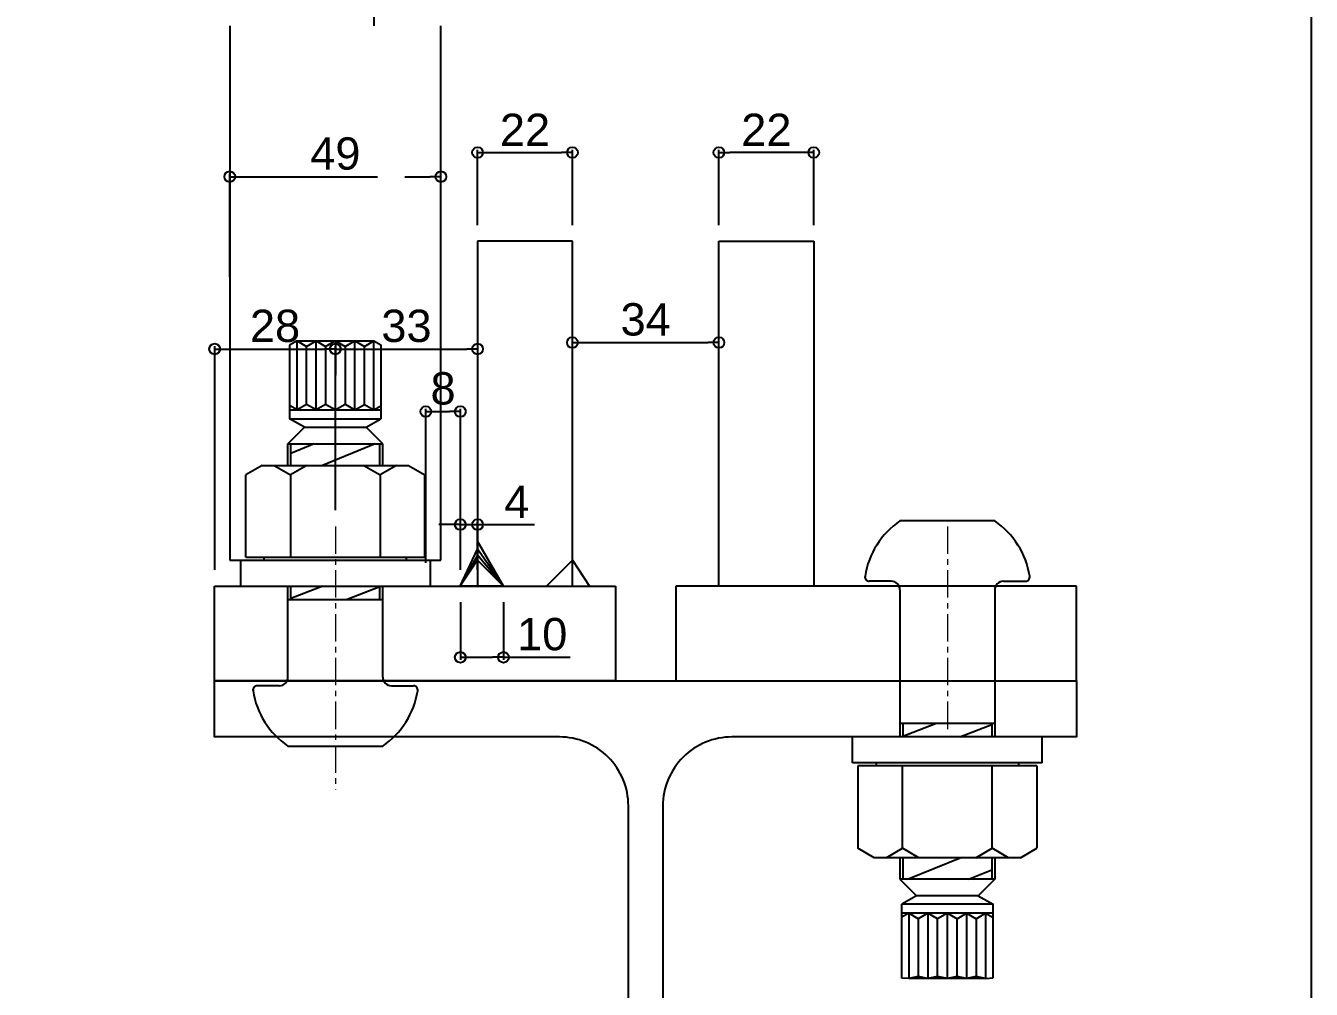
# Model space of a CAD drawing. Header units: millimetres. Extents: x -2880 to 3894, y -2977 to 4857.
# Drawn here: x -2092.6 to -1794.3, y 1977.6 to 2201.2 of the extents above; entities that cross this region are included whole.
import ezdxf

# ---------------------------------------------------------------- set-up
doc = ezdxf.new("R2010")
doc.units = ezdxf.units.MM
doc.header["$MEASUREMENT"] = 0
doc.linetypes.add('CENTER', pattern=[50.8, 31.75, -6.35, 6.35, -6.35])
for name, color, linetype in [('01', 7, 'Continuous'), ('_0-2_3', 7, 'Continuous'), ('_1-0_', 7, 'Continuous'), ('gauge', 1, 'Continuous'), ('KB', 7, 'Continuous')]:
    doc.layers.add(name, color=color, linetype=linetype)
doc.layers.add('中心線', color=4, linetype='CENTER', lineweight=13)
doc.styles.get("Standard").update_dxf_attribs({"font": 'arial.ttf'})
doc.dimstyles.new('コピー ～ 一般寸法', dxfattribs={"dimscale": 0.5, "dimtxt": 15, "dimasz": 5, "dimexe": 1.25, "dimexo": 7.5, "dimgap": 3, "dimtad": 1, "dimdec": 1, "dimdsep": 46, "dimtxsty": 'Standard', "dimblk": 'ORIGIN', "dimcen": 0, "dimclrd": 256, "dimclre": 256, "dimclrt": 256, "dimadec": 0, "dimazin": 0, "dimtfac": 1, "dimtdec": 1, "dimtmove": 0, "dimatfit": 3, "dimfxl": 0, "dimarcsym": 0})

# ---------------------------------------------------------------- blocks, each defined once
blk = doc.blocks.new('_Origin')
at = {"color": 0, "linetype": 'ByBlock', "lineweight": -2}
blk.add_line((0, 0), (-1, 0), dxfattribs=at)
blk.add_circle((0, 0), 0.5, dxfattribs=at)
blk = doc.blocks.new('*D312')
at = {"layer": 'Defpoints', "color": 0}
for p in [(-1965.76, 2171.77), (-1987.76, 2151.18), (-1965.76, 2151.18)]:
    blk.add_point(p, dxfattribs=at)
at = {"layer": 'KB', "lineweight": -2}
for p, q in [((-1987.76, 2154.93), (-1987.76, 2172.39)), ((-1985.26, 2171.77), (-1968.26, 2171.77)), ((-1965.76, 2154.93), (-1965.76, 2172.39))]:
    blk.add_line(p, q, dxfattribs=at)
at = {"layer": 'KB', "lineweight": -2, "xscale": 2.5, "yscale": 2.5, "zscale": 2.5, "rotation": 180}
blk.add_blockref('_Origin', (-1987.76, 2171.77), dxfattribs=at)
at = {"layer": 'KB', "lineweight": -2, "xscale": 2.5, "yscale": 2.5, "zscale": 2.5}
blk.add_blockref('_Origin', (-1965.76, 2171.77), dxfattribs=at)
at = {"layer": 'KB', "insert": (-1976.76, 2177.03), "char_height": 7.5, "attachment_point": 5}
blk.add_mtext('22', dxfattribs=at)
blk = doc.blocks.new('*D313')
at = {"layer": 'Defpoints', "color": 0}
for p in [(-1991.76, 2071.18), (-1981.76, 2071.18), (-1981.76, 2054.66)]:
    blk.add_point(p, dxfattribs=at)
at = {"layer": 'gauge', "lineweight": -2}
for p, q in [((-1991.76, 2067.43), (-1991.76, 2054.04)), ((-1981.76, 2067.43), (-1981.76, 2054.04)), ((-1989.26, 2054.66), (-1984.26, 2054.66)), ((-1981.76, 2054.66), (-1966.26, 2054.66))]:
    blk.add_line(p, q, dxfattribs=at)
at = {"layer": 'gauge', "lineweight": -2, "xscale": 2.5, "yscale": 2.5, "zscale": 2.5, "rotation": 180}
blk.add_blockref('_Origin', (-1991.76, 2054.66), dxfattribs=at)
at = {"layer": 'gauge', "lineweight": -2, "xscale": 2.5, "yscale": 2.5, "zscale": 2.5}
blk.add_blockref('_Origin', (-1981.76, 2054.66), dxfattribs=at)
at = {"layer": 'gauge', "insert": (-1972.76, 2059.99), "char_height": 7.5, "attachment_point": 5}
blk.add_mtext('10', dxfattribs=at)
blk = doc.blocks.new('*D86')
at = {"layer": 'Defpoints', "color": 0}
for p in [(-2020.76, 2126.18), (-2020.76, 2086.3), (-2048.76, 2071.18)]:
    blk.add_point(p, dxfattribs=at)
at = {"layer": 'gauge', "lineweight": -2}
for p, q in [((-2048.76, 2074.93), (-2048.76, 2126.81)), ((-2020.76, 2090.05), (-2020.76, 2126.81)), ((-2046.26, 2126.18), (-2023.26, 2126.18))]:
    blk.add_line(p, q, dxfattribs=at)
at = {"layer": 'gauge', "lineweight": -2, "xscale": 2.5, "yscale": 2.5, "zscale": 2.5, "rotation": 180}
blk.add_blockref('_Origin', (-2048.76, 2126.18), dxfattribs=at)
at = {"layer": 'gauge', "lineweight": -2, "xscale": 2.5, "yscale": 2.5, "zscale": 2.5}
blk.add_blockref('_Origin', (-2020.76, 2126.18), dxfattribs=at)
at = {"layer": 'gauge', "insert": (-2034.76, 2131.51), "char_height": 7.5, "attachment_point": 5}
blk.add_mtext('28', dxfattribs=at)
blk = doc.blocks.new('*D314')
at = {"layer": 'Defpoints', "color": 0}
for p in [(-1991.76, 2111.68), (-1999.77, 2072.82), (-1991.76, 2071.18)]:
    blk.add_point(p, dxfattribs=at)
at = {"layer": 'gauge', "lineweight": -2}
for p, q in [((-1999.77, 2076.57), (-1999.77, 2112.3)), ((-1991.76, 2074.93), (-1991.76, 2112.3)), ((-1997.27, 2111.68), (-1994.26, 2111.68))]:
    blk.add_line(p, q, dxfattribs=at)
at = {"layer": 'gauge', "lineweight": -2, "xscale": 2.5, "yscale": 2.5, "zscale": 2.5, "rotation": 180}
blk.add_blockref('_Origin', (-1999.77, 2111.68), dxfattribs=at)
at = {"layer": 'gauge', "lineweight": -2, "xscale": 2.5, "yscale": 2.5, "zscale": 2.5}
blk.add_blockref('_Origin', (-1991.76, 2111.68), dxfattribs=at)
at = {"layer": 'gauge', "insert": (-1995.77, 2117), "char_height": 7.5, "attachment_point": 5}
blk.add_mtext('8', dxfattribs=at)
blk = doc.blocks.new('*D315')
at = {"layer": 'Defpoints', "color": 0}
for p in [(-1987.76, 2085.45), (-1991.76, 2071.18), (-1987.76, 2071.18)]:
    blk.add_point(p, dxfattribs=at)
at = {"layer": 'gauge', "lineweight": -2}
for p, q in [((-1994.26, 2085.45), (-1996.76, 2085.45)), ((-1991.76, 2074.93), (-1991.76, 2086.07)), ((-1991.76, 2085.45), (-1987.76, 2085.45)), ((-1987.76, 2074.93), (-1987.76, 2086.07)), ((-1985.26, 2085.45), (-1974.58, 2085.45))]:
    blk.add_line(p, q, dxfattribs=at)
at = {"layer": 'gauge', "lineweight": -2, "xscale": 2.5, "yscale": 2.5, "zscale": 2.5}
blk.add_blockref('_Origin', (-1991.76, 2085.45), dxfattribs=at)
at = {"layer": 'gauge', "lineweight": -2, "xscale": 2.5, "yscale": 2.5, "zscale": 2.5, "rotation": 180}
blk.add_blockref('_Origin', (-1987.76, 2085.45), dxfattribs=at)
at = {"layer": 'gauge', "insert": (-1978.67, 2090.7), "char_height": 7.5, "attachment_point": 5}
blk.add_mtext('4', dxfattribs=at)
blk = doc.blocks.new('*D316')
at = {"layer": 'Defpoints', "color": 0}
for p in [(-1987.76, 2151.18), (-1987.76, 2126.18), (-2020.76, 2085.02)]:
    blk.add_point(p, dxfattribs=at)
at = {"layer": 'gauge', "lineweight": -2}
for p, q in [((-1987.76, 2147.43), (-1987.76, 2125.56)), ((-2020.76, 2088.77), (-2020.76, 2126.81)), ((-2018.26, 2126.18), (-1990.26, 2126.18))]:
    blk.add_line(p, q, dxfattribs=at)
at = {"layer": 'gauge', "lineweight": -2, "xscale": 2.5, "yscale": 2.5, "zscale": 2.5, "rotation": 180}
blk.add_blockref('_Origin', (-2020.76, 2126.18), dxfattribs=at)
at = {"layer": 'gauge', "lineweight": -2, "xscale": 2.5, "yscale": 2.5, "zscale": 2.5}
blk.add_blockref('_Origin', (-1987.76, 2126.18), dxfattribs=at)
at = {"layer": 'gauge', "insert": (-2004.26, 2131.51), "char_height": 7.5, "attachment_point": 5}
blk.add_mtext('33', dxfattribs=at)
blk = doc.blocks.new('*D317')
at = {"layer": 'Defpoints', "color": 0}
for p in [(-1931.76, 2171.77), (-1931.76, 2151.18), (-1909.76, 2151.18)]:
    blk.add_point(p, dxfattribs=at)
at = {"layer": 'KB', "lineweight": -2}
for p, q in [((-1931.76, 2154.93), (-1931.76, 2172.39)), ((-1912.26, 2171.77), (-1929.26, 2171.77)), ((-1909.76, 2154.93), (-1909.76, 2172.39))]:
    blk.add_line(p, q, dxfattribs=at)
at = {"layer": 'KB', "lineweight": -2, "xscale": 2.5, "yscale": 2.5, "zscale": 2.5, "rotation": 180}
blk.add_blockref('_Origin', (-1931.76, 2171.77), dxfattribs=at)
at = {"layer": 'KB', "lineweight": -2, "xscale": 2.5, "yscale": 2.5, "zscale": 2.5}
blk.add_blockref('_Origin', (-1909.76, 2171.77), dxfattribs=at)
at = {"layer": 'KB', "insert": (-1920.76, 2177.03), "char_height": 7.5, "attachment_point": 5}
blk.add_mtext('22', dxfattribs=at)
blk = doc.blocks.new('*D318')
at = {"layer": 'Defpoints', "color": 0}
for p in [(-1931.76, 2127.68), (-1965.76, 2120.25), (-1931.76, 2120.25)]:
    blk.add_point(p, dxfattribs=at)
at = {"layer": 'gauge', "lineweight": -2}
for p, q in [((-1965.76, 2124), (-1965.76, 2128.31)), ((-1963.26, 2127.68), (-1934.26, 2127.68)), ((-1931.76, 2124), (-1931.76, 2128.31))]:
    blk.add_line(p, q, dxfattribs=at)
at = {"layer": 'gauge', "lineweight": -2, "xscale": 2.5, "yscale": 2.5, "zscale": 2.5, "rotation": 180}
blk.add_blockref('_Origin', (-1965.76, 2127.68), dxfattribs=at)
at = {"layer": 'gauge', "lineweight": -2, "xscale": 2.5, "yscale": 2.5, "zscale": 2.5}
blk.add_blockref('_Origin', (-1931.76, 2127.68), dxfattribs=at)
at = {"layer": 'gauge', "insert": (-1948.76, 2133.01), "char_height": 7.5, "attachment_point": 5}
blk.add_mtext('34', dxfattribs=at)
blk = doc.blocks.new('*D308')
at = {"layer": 'Defpoints', "color": 0}
for p in [(-1996.26, 2166.16), (-2045.26, 2139.18), (-1996.26, 2139.18)]:
    blk.add_point(p, dxfattribs=at)
at = {"layer": 'gauge', "linetype": 'CENTER', "lineweight": -2}
for p, q in [((-2045.26, 2142.93), (-2045.26, 2166.79)), ((-2042.76, 2166.16), (-1998.76, 2166.16)), ((-1996.26, 2142.93), (-1996.26, 2166.79))]:
    blk.add_line(p, q, dxfattribs=at)
at = {"layer": 'gauge', "lineweight": -2, "xscale": 2.5, "yscale": 2.5, "zscale": 2.5, "rotation": 180}
blk.add_blockref('_Origin', (-2045.26, 2166.16), dxfattribs=at)
at = {"layer": 'gauge', "lineweight": -2, "xscale": 2.5, "yscale": 2.5, "zscale": 2.5}
blk.add_blockref('_Origin', (-1996.26, 2166.16), dxfattribs=at)
at = {"layer": 'gauge', "insert": (-2020.76, 2171.49), "char_height": 7.5, "attachment_point": 5}
blk.add_mtext('49', dxfattribs=at)

msp = doc.modelspace()

# ---------------------------------------------------------------- linework, layer by layer
msp.add_lwpolyline([(-1968.761, 1662.181, 0.4142136), (-1952.761, 1678.181), (-1952.761, 2020.181, 0.4142136), (-1968.761, 2036.181), (-2048.761, 2036.181), (-2048.761, 2049.181), (-1848.761, 2049.181), (-1848.761, 2036.181), (-1928.761, 2036.181, 0.4142136), (-1944.761, 2020.181), (-1944.761, 1678.181, 0.4142136), (-1928.761, 1662.181), (-1848.761, 1662.181), (-1848.761, 1649.181), (-2048.761, 1649.181), (-2048.761, 1662.181)], format="xyb", close=True)
at = {"layer": '01', "color": 6, "linetype": 'Continuous'}
for p, q in [((-2029.648, 2128.059), (-2031.412, 2127.04)), ((-2031.412, 2127.04), (-2031.412, 2109.957)), ((-2029.648, 2128.059), (-2011.797, 2128.059)), ((-2029.648, 2112.059), (-2029.648, 2128.059)), ((-2029.648, 2128.059), (-2027.436, 2126.782)), ((-2027.436, 2126.782), (-2025.224, 2128.059)), ((-2027.436, 2113.336), (-2027.436, 2126.782)), ((-2025.224, 2112.059), (-2025.224, 2128.059)), ((-2025.224, 2128.059), (-2023.012, 2126.782)), ((-2023.012, 2126.782), (-2020.8, 2128.059)), ((-2023.012, 2126.782), (-2023.012, 2113.336)), ((-2020.761, 2128.059), (-2020.8, 2112.059)), ((-2020.761, 2128.059), (-2018.511, 2126.759)), ((-2018.511, 2126.759), (-2016.221, 2128.081)), ((-2016.221, 2112.059), (-2016.221, 2128.059)), ((-2016.221, 2128.059), (-2014.009, 2126.782)), ((-2014.009, 2126.782), (-2011.797, 2128.059)), ((-2014.009, 2113.336), (-2014.009, 2126.782)), ((-2011.797, 2112.059), (-2011.797, 2128.059)), ((-2011.797, 2128.059), (-2010.207, 2127.141)), ((-2010.207, 2127.141), (-2010.207, 2109.957)), ((-2018.511, 2126.759), (-2018.511, 2113.381)), ((-2029.648, 2112.059), (-2031.412, 2113.078)), ((-2031.412, 2112.059), (-2010.188, 2112.059)), ((-2027.436, 2113.336), (-2029.648, 2112.059)), ((-2025.224, 2112.059), (-2027.436, 2113.336)), ((-2023.012, 2113.336), (-2025.224, 2112.059)), ((-2020.8, 2112.059), (-2023.012, 2113.336)), ((-2020.8, 2112.059), (-2018.511, 2113.381)), ((-2018.511, 2113.381), (-2016.221, 2112.059)), ((-2016.221, 2112.059), (-2014.009, 2113.336)), ((-2014.009, 2113.336), (-2011.797, 2112.059)), ((-2011.797, 2112.059), (-2010.189, 2112.987)), ((-2031.412, 2109.957), (-2010.207, 2109.957)), ((-2027.884, 2108.059), (-2031.412, 2109.957)), ((-2013.638, 2108.059), (-2010.207, 2109.957)), ((-2027.884, 2108.059), (-2013.638, 2108.059)), ((-1885.884, 1999.304), (-1889.316, 1997.405)), ((-1871.639, 1999.304), (-1885.884, 1999.304)), ((-1871.639, 1999.304), (-1868.111, 1997.405)), ((-1868.111, 1997.405), (-1889.316, 1997.405)), ((-1889.316, 1980.222), (-1889.316, 1997.405)), ((-1868.111, 1980.323), (-1868.111, 1997.405)), ((-1868.111, 1995.304), (-1889.334, 1995.304)), ((-1887.726, 1995.304), (-1889.334, 1994.375)), ((-1885.514, 1994.027), (-1887.726, 1995.304)), ((-1887.726, 1995.304), (-1887.726, 1980.139)), ((-1883.302, 1995.304), (-1885.514, 1994.027)), ((-1885.514, 1994.027), (-1885.514, 1980.581)), ((-1881.012, 1993.982), (-1883.302, 1995.304)), ((-1883.302, 1995.304), (-1883.302, 1980.139)), ((-1878.722, 1995.304), (-1881.012, 1993.982)), ((-1881.012, 1980.603), (-1881.012, 1993.982)), ((-1878.761, 1980.139), (-1878.722, 1995.304)), ((-1878.722, 1995.304), (-1876.511, 1994.027)), ((-1876.511, 1994.027), (-1874.299, 1995.304)), ((-1876.511, 1980.581), (-1876.511, 1994.027)), ((-1874.299, 1995.304), (-1872.087, 1994.027)), ((-1874.299, 1995.304), (-1874.299, 1980.139)), ((-1872.087, 1994.027), (-1869.875, 1995.304)), ((-1872.087, 1994.027), (-1872.087, 1980.581)), ((-1869.875, 1995.304), (-1868.111, 1994.285)), ((-1869.875, 1995.304), (-1869.875, 1980.139)), ((-1881.012, 1980.603), (-1883.302, 1980.116)), ((-1878.761, 1980.139), (-1881.012, 1980.603)), ((-1887.726, 1980.139), (-1889.316, 1980.222)), ((-1885.514, 1980.581), (-1887.726, 1980.139)), ((-1869.875, 1980.139), (-1887.726, 1980.139)), ((-1883.302, 1980.139), (-1885.514, 1980.581)), ((-1876.511, 1980.581), (-1878.722, 1980.139)), ((-1874.299, 1980.139), (-1876.511, 1980.581)), ((-1872.087, 1980.581), (-1874.299, 1980.139)), ((-1869.875, 1980.139), (-1872.087, 1980.581)), ((-1869.875, 1980.139), (-1868.111, 1980.323))]:
    msp.add_line(p, q, dxfattribs=at)
at = {"layer": '_0-2_3', "color": 6, "linetype": 'Continuous'}
for p, q in [((-2031.761, 2104.181), (-2027.884, 2108.059)), ((-2027.884, 2108.059), (-2013.638, 2108.059)), ((-2009.761, 2104.181), (-2013.638, 2108.059)), ((-2031.761, 2104.181), (-2009.761, 2104.181)), ((-2031.761, 2099.181), (-2031.761, 2104.181)), ((-2025.638, 2104.181), (-2031.062, 2101.965)), ((-2031.062, 2099.181), (-2031.062, 2104.181)), ((-2011.515, 2104.181), (-2023.748, 2099.181)), ((-2010.462, 2099.181), (-2010.462, 2104.181)), ((-2009.761, 2099.181), (-2009.761, 2104.181)), ((-2037.761, 2099.181), (-2041.561, 2096.987)), ((-2041.561, 2077.881), (-2041.561, 2096.987)), ((-2037.761, 2099.181), (-2003.761, 2099.181)), ((-2034.961, 2099.181), (-2031.161, 2096.987)), ((-2027.361, 2099.181), (-2031.161, 2096.987)), ((-2031.161, 2096.987), (-2031.161, 2077.881)), ((-2014.161, 2099.181), (-2010.361, 2096.987)), ((-2006.561, 2099.181), (-2010.361, 2096.987)), ((-2010.361, 2096.987), (-2010.361, 2077.881)), ((-2003.761, 2099.181), (-1999.961, 2096.987)), ((-1999.961, 2077.881), (-1999.961, 2096.987)), ((-1867.762, 2086.304), (-1889.761, 2086.304)), ((-2042.761, 2077.181), (-1998.761, 2077.181)), ((-2042.761, 2077.181), (-2042.761, 2071.181)), ((-2041.561, 2077.881), (-1999.961, 2077.881)), ((-2037.261, 2077.181), (-2037.261, 2077.881)), ((-2037.261, 2077.181), (-2004.261, 2077.181)), ((-2004.261, 2077.181), (-2004.261, 2077.881)), ((-1998.761, 2077.181), (-1998.761, 2071.181)), ((-2042.761, 2071.181), (-1998.761, 2071.181)), ((-2031.761, 2050.059), (-2031.761, 2071.181)), ((-2031.062, 2068.059), (-2031.062, 2071.181)), ((-2023.628, 2071.181), (-2031.062, 2068.319)), ((-2010.462, 2070.975), (-2018.034, 2068.059)), ((-2010.462, 2068.059), (-2010.462, 2071.181)), ((-2009.761, 2050.059), (-2009.761, 2071.181)), ((-1891.762, 2072.304), (-1896.876, 2072.304)), ((-1889.761, 2070.304), (-1889.761, 2036.181)), ((-1867.762, 2070.304), (-1867.762, 2036.181)), ((-1865.761, 2072.304), (-1860.647, 2072.304)), ((-2031.761, 2068.059), (-2009.761, 2068.059)), ((-2033.761, 2048.059), (-2038.876, 2048.059)), ((-2007.761, 2048.059), (-2002.646, 2048.059)), ((-1867.762, 2039.304), (-1889.761, 2039.304)), ((-1889.061, 2036.388), (-1881.489, 2039.304)), ((-1889.061, 2039.304), (-1889.061, 2036.181)), ((-1875.894, 2036.181), (-1868.461, 2039.044)), ((-1868.461, 2039.304), (-1868.461, 2036.181)), ((-1856.761, 2036.181), (-1900.761, 2036.181)), ((-1900.761, 2030.182), (-1900.761, 2036.181)), ((-1856.761, 2030.182), (-1856.761, 2036.181)), ((-2031.761, 2034.059), (-2009.761, 2034.059)), ((-1856.761, 2030.182), (-1900.761, 2030.182)), ((-1857.961, 2029.481), (-1899.561, 2029.481)), ((-1899.561, 2029.481), (-1899.561, 2010.375)), ((-1895.261, 2030.182), (-1895.261, 2029.481)), ((-1862.261, 2030.182), (-1895.261, 2030.182)), ((-1889.161, 2010.375), (-1889.161, 2029.481)), ((-1868.361, 2010.375), (-1868.361, 2029.481)), ((-1862.261, 2030.182), (-1862.261, 2029.481)), ((-1857.961, 2029.481), (-1857.961, 2010.375)), ((-1895.761, 2008.181), (-1899.561, 2010.375)), ((-1861.761, 2008.181), (-1895.761, 2008.181)), ((-1892.961, 2008.181), (-1889.161, 2010.375)), ((-1889.761, 2008.181), (-1889.761, 2003.181)), ((-1885.361, 2008.181), (-1889.161, 2010.375)), ((-1889.061, 2008.181), (-1889.061, 2003.181)), ((-1888.008, 2003.181), (-1875.775, 2008.181)), ((-1872.161, 2008.181), (-1868.361, 2010.375)), ((-1868.461, 2008.181), (-1868.461, 2003.181)), ((-1864.561, 2008.181), (-1868.361, 2010.375)), ((-1867.762, 2008.181), (-1867.762, 2003.181)), ((-1861.761, 2008.181), (-1857.961, 2010.375)), ((-1873.885, 2003.181), (-1868.461, 2005.398)), ((-1889.761, 2003.181), (-1885.884, 1999.304)), ((-1867.762, 2003.181), (-1889.761, 2003.181)), ((-1867.762, 2003.181), (-1871.639, 1999.304)), ((-1871.639, 1999.304), (-1885.884, 1999.304))]:
    msp.add_line(p, q, dxfattribs=at)
for centre, radius, start, end in [((-1878.852, 2070.444), 19.25, 124.52325, 170.98402), ((-1878.671, 2070.444), 19.25, 9.01598, 55.47675), ((-1896.876, 2073.304), 1, 170.98346, 270), ((-1860.647, 2073.304), 1, 270, 9.01654), ((-1891.762, 2070.304), 2, 0, 90), ((-1865.761, 2070.304), 2, 90, 180), ((-2033.761, 2050.059), 2, 270, 0), ((-2007.761, 2050.059), 2, 180, 270), ((-2038.876, 2047.059), 1, 90, 189.01654), ((-2020.852, 2049.919), 19.25, 189.01598, 235.47675), ((-2020.671, 2049.919), 19.25, 304.52325, 350.98402), ((-2002.646, 2047.059), 1, 350.98346, 90)]:
    msp.add_arc(centre, radius, start, end, dxfattribs=at)
at = {"layer": '_1-0_', "color": 3, "linetype": 'Continuous'}
for p, q in [((-2011.761, 2201.181), (-2011.761, 2207.181)), ((-2045.261, 2201.181), (-2045.261, 2077.181)), ((-1996.261, 2077.181), (-1996.261, 2201.181)), ((-2045.261, 2077.181), (-1996.261, 2077.181))]:
    msp.add_line(p, q, dxfattribs=at)
at = {"layer": 'gauge'}
for p, q in [((-1991.761, 2071.181), (-1987.761, 2079.75)), ((-1981.761, 2071.181), (-1987.761, 2081.574)), ((-1981.761, 2071.181), (-1987.761, 2079.75)), ((-1981.761, 2071.181), (-1987.761, 2079.75)), ((-1987.761, 2078.332), (-1991.761, 2071.181)), ((-1987.761, 2077.181), (-1991.761, 2071.181)), ((-1981.761, 2071.181), (-1987.761, 2078.332)), ((-1981.761, 2071.181), (-1987.761, 2077.181)), ((-1971.761, 2071.181), (-1965.761, 2077.181)), ((-1965.761, 2077.181), (-1961.761, 2071.181)), ((-1981.761, 2071.181), (-1991.761, 2071.181)), ((-1971.761, 2071.181), (-1961.761, 2071.181))]:
    msp.add_line(p, q, dxfattribs=at)
msp.add_lwpolyline([(-2634.319, 2219.182), (-1794.319, 2219.182), (-1794.319, 1625.182), (-2634.319, 1625.182)], close=True, dxfattribs=at)
at = {"layer": 'KB'}
for p, q in [((-1987.761, 2151.181), (-1987.761, 2071.181)), ((-1965.761, 2151.181), (-1987.761, 2151.181)), ((-1965.761, 2071.181), (-1965.761, 2151.181)), ((-1931.761, 2071.181), (-1931.761, 2151.181)), ((-1931.761, 2151.181), (-1909.761, 2151.181)), ((-1909.761, 2151.181), (-1909.761, 2071.181)), ((-2048.761, 2071.181), (-1955.761, 2071.181)), ((-2048.761, 2049.181), (-2048.761, 2071.181)), ((-1987.761, 2071.181), (-1965.761, 2071.181)), ((-1955.761, 2071.181), (-1955.761, 2049.181)), ((-1848.761, 2071.181), (-1941.761, 2071.181)), ((-1941.761, 2071.181), (-1941.761, 2049.181)), ((-1848.761, 2049.181), (-1848.761, 2071.181)), ((-1955.761, 2049.181), (-2048.761, 2049.181))]:
    msp.add_line(p, q, dxfattribs=at)
at = {"layer": '中心線', "color": 7, "ltscale": 0.2}
for p, q in [((-2020.761, 2085.016), (-2020.761, 2024.016)), ((-1878.761, 2085.016), (-1878.761, 2037.016))]:
    msp.add_line(p, q, dxfattribs=at)

# ---------------------------------------------------------------- dimensions: what is measured, and where the dimension line sits
at = {"layer": 'gauge', "linetype": 'CENTER'}
dim = msp.add_linear_dim(base=(-1996.261, 2166.161), p1=(-2045.261, 2139.181), p2=(-1996.261, 2139.181), dimstyle='コピー ～ 一般寸法', override={"dimfxl": 0.18}, dxfattribs=at)
dim.commit()
dim.dimension.update_dxf_attribs({"geometry": '*D308', "text_midpoint": (-2020.761, 2171.489)})
at = {"layer": 'gauge'}
for base, p1, p2, picture, middle in [((-1987.761, 2126.184), (-2020.761, 2085.016), (-1987.761, 2151.181), '*D316', (-2004.261, 2131.513)), ((-1931.761, 2127.684), (-1965.761, 2120.252), (-1931.761, 2120.252), '*D318', (-1948.761, 2133.013)), ((-1991.761, 2111.676), (-1999.769, 2072.824), (-1991.761, 2071.181), '*D314', (-1995.765, 2117.004)), ((-1987.761, 2085.445), (-1991.761, 2071.181), (-1987.761, 2071.181), '*D315', (-1978.67, 2090.695))]:
    dim = msp.add_linear_dim(base=base, p1=p1, p2=p2, dimstyle='コピー ～ 一般寸法', override={"dimfxl": 0.18}, dxfattribs=at)
    dim.commit()
    dim.dimension.update_dxf_attribs({"geometry": picture, "text_midpoint": middle})
for base, p1, p2, picture, middle in [((-2020.761, 2126.184), (-2048.761, 2071.181), (-2020.761, 2086.304), '*D86', (-2034.761, 2131.513)), ((-1981.761, 2054.661), (-1991.761, 2071.181), (-1981.761, 2071.181), '*D313', (-1972.763, 2059.99))]:
    dim = msp.add_linear_dim(base=base, p1=p1, p2=p2, dimstyle='コピー ～ 一般寸法', dxfattribs=at)
    dim.commit()
    dim.dimension.update_dxf_attribs({"geometry": picture, "text_midpoint": middle})
at = {"layer": 'KB'}
dim = msp.add_linear_dim(base=(-1965.761, 2171.767), p1=(-1987.761, 2151.181), p2=(-1965.761, 2151.181), dimstyle='コピー ～ 一般寸法', dxfattribs=at)
dim.commit()
dim.dimension.update_dxf_attribs({"geometry": '*D312', "text_midpoint": (-1976.761, 2177.032)})
dim = msp.add_linear_dim(base=(-1931.761, 2171.767), p1=(-1909.761, 2151.181), p2=(-1931.761, 2151.181), angle=180, dimstyle='コピー ～ 一般寸法', dxfattribs=at)
dim.commit()
dim.dimension.update_dxf_attribs({"geometry": '*D317', "text_midpoint": (-1920.761, 2177.032)})

doc.saveas('drawing.dxf')
